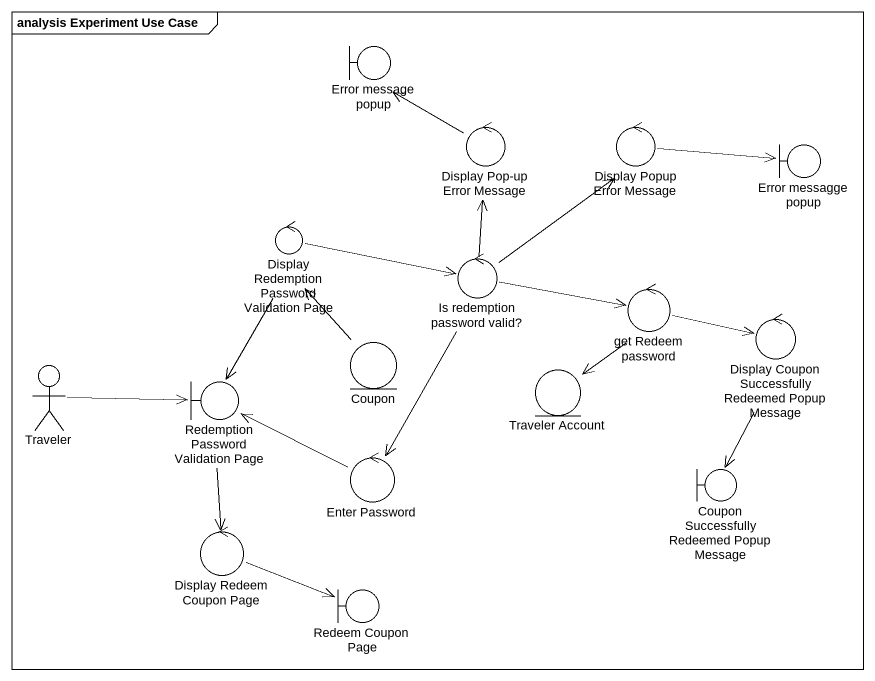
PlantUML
@startuml
mainframe analysis Experiment Use Case
boundary "Error message popup" as Error_message_popup
control "Display Pop-up Error Message" as Display_Pop_up_Error_Message
control "Display Popup Error Message" as Display_Popup_Error_Message
boundary "Error messagge popup" as Error_messagge_popup
control "Display Redemption Password Validation Page" as Display_Redemption_Password
control "Is redemption password valid?" as Is_redemption_password_valid
control "get Redeem password" as get_Redeem_password
control "Display Coupon Successfully Redeemed Popup Message" as Display_Coupon_Successfully
actor Traveler
boundary "Redemption Password Validation Page" as Redemption_Password
entity Coupon
entity "Traveler Account" as Traveler_Account
control "Enter Password" as Enter_Password
boundary "Coupon Successfully Redeemed Popup Message" as Coupon_Successfully
control "Display Redeem Coupon Page" as Display_Redeem_Coupon_Page
boundary "Redeem Coupon Page" as Redeem_Coupon_Page
Display_Pop_up_Error_Message -up-> Error_message_popup
Display_Popup_Error_Message -right-> Error_messagge_popup
Display_Redemption_Password -right-> Is_redemption_password_valid
Display_Redemption_Password --> Redemption_Password
Is_redemption_password_valid -up-> Display_Pop_up_Error_Message
Is_redemption_password_valid -up-> Display_Popup_Error_Message
Is_redemption_password_valid -right-> get_Redeem_password
Is_redemption_password_valid --> Enter_Password
get_Redeem_password -right-> Display_Coupon_Successfully
get_Redeem_password --> Traveler_Account
Display_Coupon_Successfully --> Coupon_Successfully
Traveler -right-> Redemption_Password
Redemption_Password --> Display_Redeem_Coupon_Page
Coupon -up-> Display_Redemption_Password
Enter_Password -left-> Redemption_Password
Display_Redeem_Coupon_Page -right-> Redeem_Coupon_Page
@enduml
